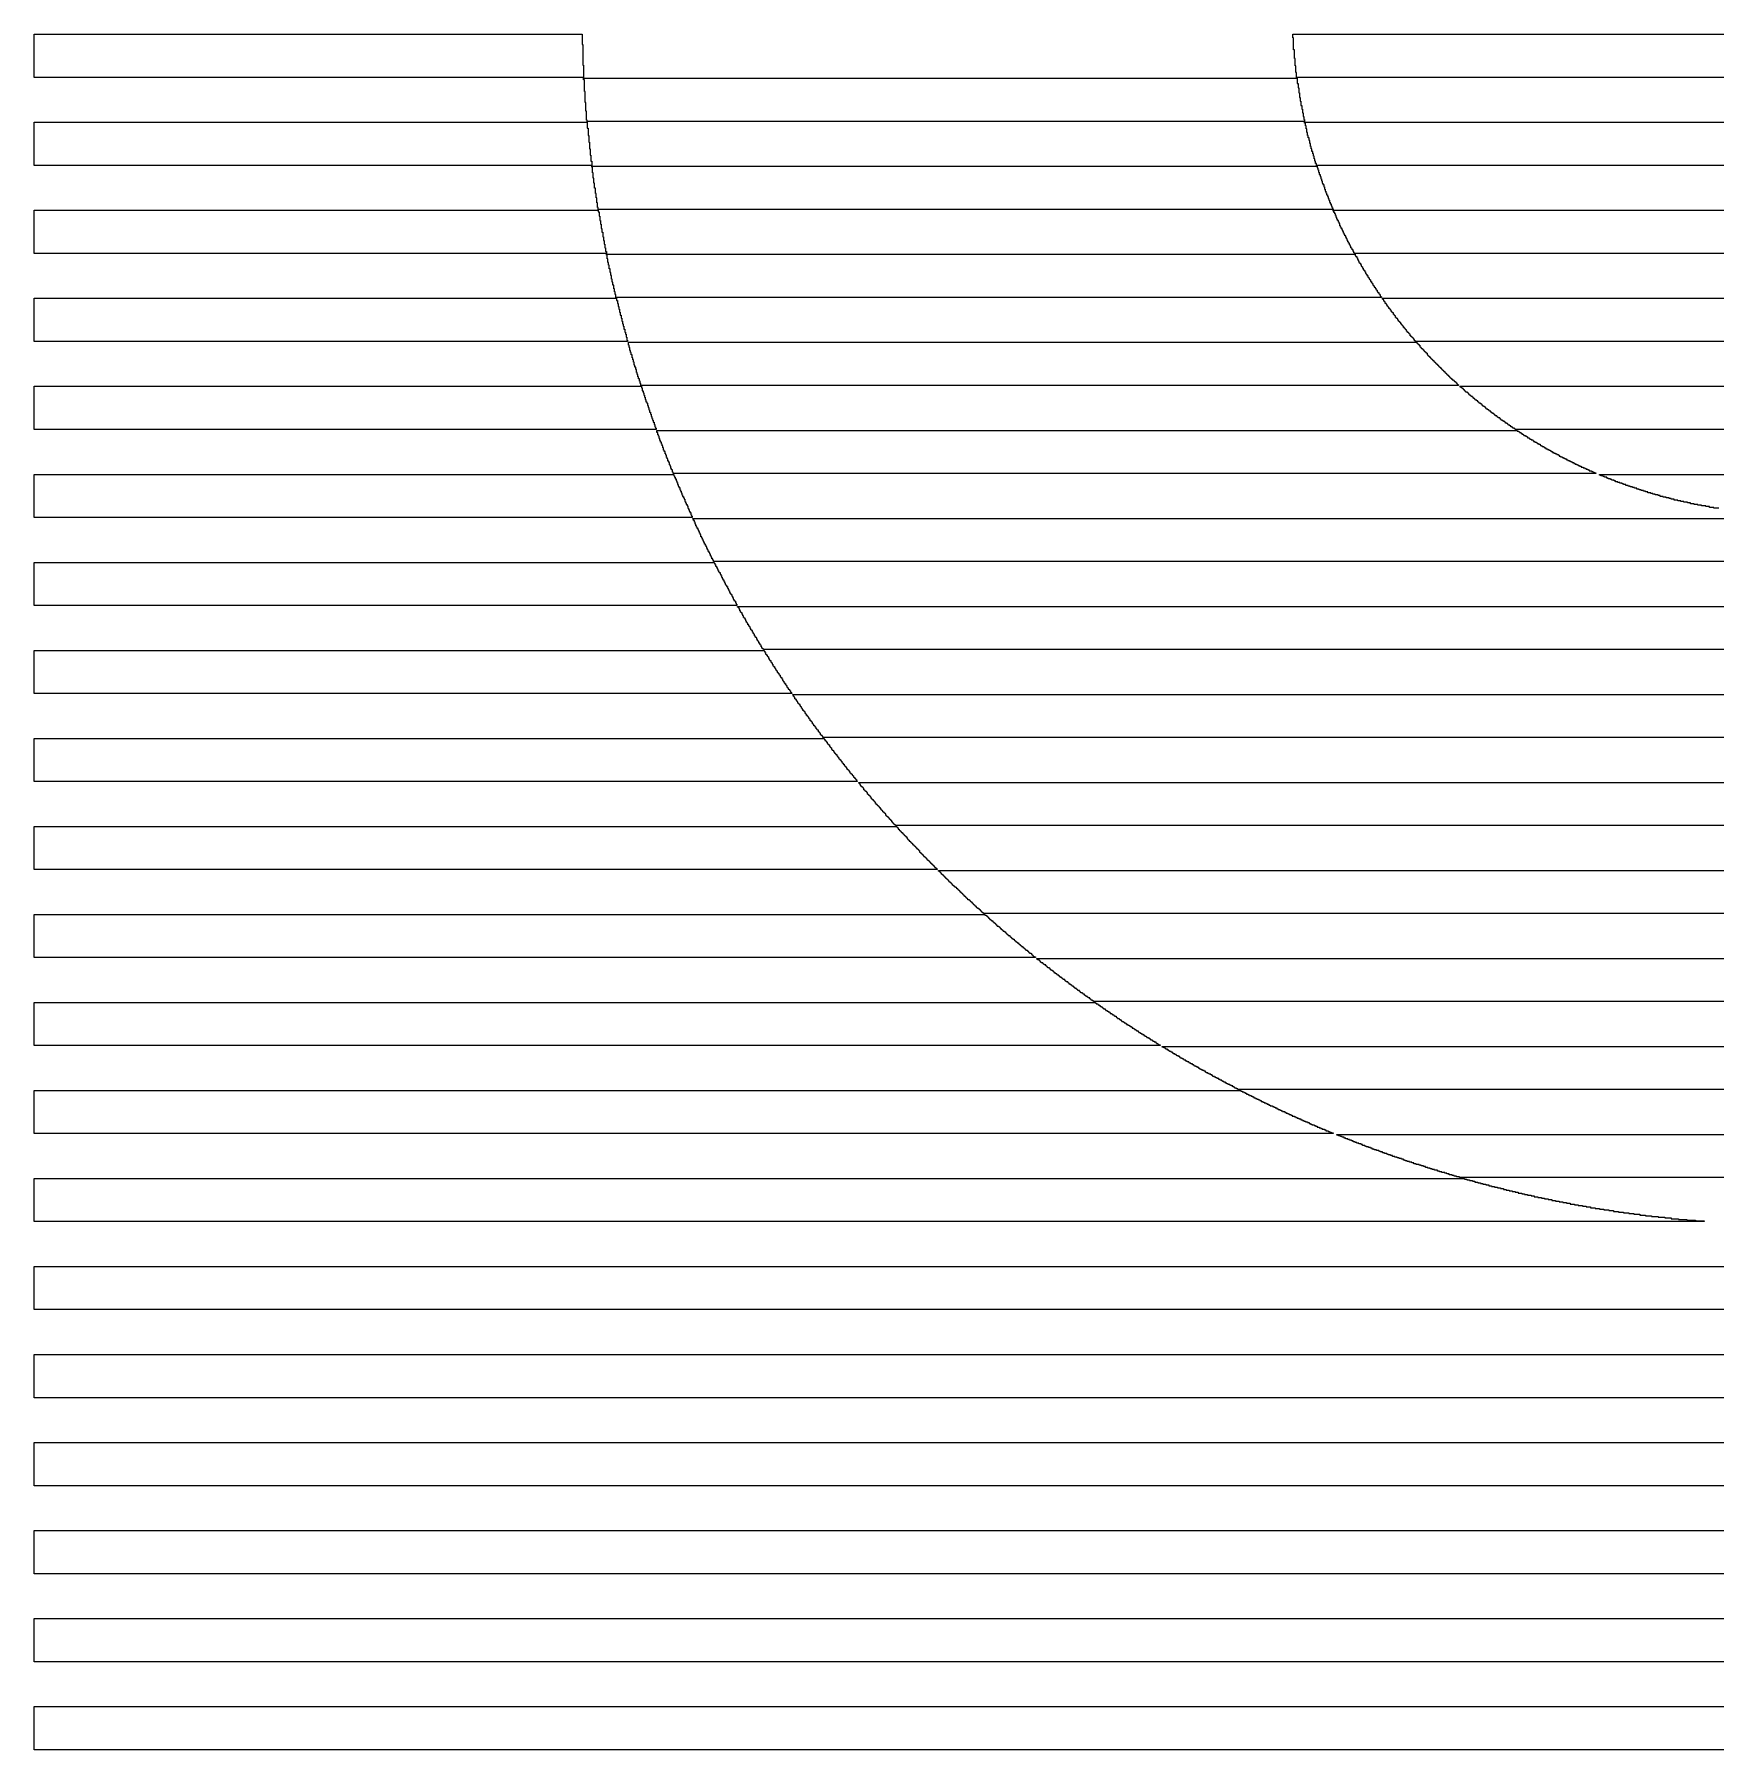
# Model space of a CAD drawing. Extents: x 600 to 5400, y 630 to 5369.
# Drawn here: x 600 to 2892, y 630 to 2969 of the extents above; entities that cross this region are included whole.
import ezdxf

# ---------------------------------------------------------------- set-up
doc = ezdxf.new("R2010")
doc.units = 0
doc.layers.add('LG_02_W2000_ZP600_INV_LG', color=5, linetype='CONTINUOUS')

msp = doc.modelspace()

# ---------------------------------------------------------------- linework, layer by layer
at = {"layer": 'LG_02_W2000_ZP600_INV_LG'}
for points in [[(1347, 2969), (1347, 2955), (1348, 2955), (1348, 2927), (1349, 2927), (1349, 2910), (600, 2910), (600, 2969)], [(3685, 2969), (3685, 2964), (3684, 2964), (3684, 2948), (3683, 2948), (3683, 2936), (3682, 2936), (3682, 2926), (3681, 2926), (3681, 2917), (3680, 2917), (3680, 2910), (2321, 2910), (2321, 2917), (2320, 2917), (2320, 2926), (2319, 2926), (2319, 2936), (2318, 2936), (2318, 2948), (2317, 2948), (2317, 2964), (2316, 2964), (2316, 2969)], [(2322, 2909), (2322, 2902), (2323, 2902), (2323, 2896), (2324, 2896), (2324, 2889), (2325, 2889), (2325, 2883), (2326, 2883), (2326, 2878), (2327, 2878), (2327, 2872), (2328, 2872), (2328, 2867), (2329, 2867), (2329, 2862), (2330, 2862), (2330, 2857), (2331, 2857), (2331, 2853), (2332, 2853), (2332, 2850), (1354, 2850), (1354, 2852), (1353, 2852), (1353, 2864), (1352, 2864), (1352, 2876), (1351, 2876), (1351, 2891), (1350, 2891), (1350, 2907), (1349, 2907), (1349, 2909)], [(1354, 2849), (1354, 2841), (1355, 2841), (1355, 2831), (1356, 2831), (1356, 2822), (1357, 2822), (1357, 2813), (1358, 2813), (1358, 2804), (1359, 2804), (1359, 2796), (1360, 2796), (1360, 2790), (600, 2790), (600, 2849)], [(2349, 2789), (2349, 2787), (2350, 2787), (2350, 2784), (2351, 2784), (2351, 2781), (2352, 2781), (2352, 2778), (2353, 2778), (2353, 2775), (2354, 2775), (2354, 2772), (2355, 2772), (2355, 2769), (2356, 2769), (2356, 2766), (2357, 2766), (2357, 2764), (2358, 2764), (2358, 2761), (2359, 2761), (2359, 2758), (2360, 2758), (2360, 2755), (2361, 2755), (2361, 2753), (2362, 2753), (2362, 2750), (2363, 2750), (2363, 2748), (2364, 2748), (2364, 2745), (2365, 2745), (2365, 2743), (2366, 2743), (2366, 2740), (2367, 2740), (2367, 2738), (2368, 2738), (2368, 2735), (2369, 2735), (2369, 2733), (2370, 2733), (2370, 2731), (2371, 2731), (2371, 2730), (1369, 2730), (1369, 2733), (1368, 2733), (1368, 2739), (1367, 2739), (1367, 2746), (1366, 2746), (1366, 2752), (1365, 2752), (1365, 2759), (1364, 2759), (1364, 2766), (1363, 2766), (1363, 2773), (1362, 2773), (1362, 2780), (1361, 2780), (1361, 2788), (1360, 2788), (1360, 2789)], [(1369, 2729), (1369, 2727), (1370, 2727), (1370, 2721), (1371, 2721), (1371, 2715), (1372, 2715), (1372, 2710), (1373, 2710), (1373, 2704), (1374, 2704), (1374, 2699), (1375, 2699), (1375, 2693), (1376, 2693), (1376, 2688), (1377, 2688), (1377, 2683), (1378, 2683), (1378, 2678), (1379, 2678), (1379, 2673), (1380, 2673), (1380, 2670), (600, 2670), (600, 2729)], [(2401, 2669), (2401, 2667), (2402, 2667), (2402, 2666), (2403, 2666), (2403, 2664), (2404, 2664), (2404, 2662), (2405, 2662), (2405, 2660), (2406, 2660), (2406, 2658), (2407, 2658), (2407, 2657), (2408, 2657), (2408, 2655), (2409, 2655), (2409, 2653), (2410, 2653), (2410, 2652), (2411, 2652), (2411, 2650), (2412, 2650), (2412, 2648), (2413, 2648), (2413, 2647), (2414, 2647), (2414, 2645), (2415, 2645), (2415, 2643), (2416, 2643), (2416, 2642), (2417, 2642), (2417, 2640), (2418, 2640), (2418, 2638), (2419, 2638), (2419, 2637), (2420, 2637), (2420, 2635), (2421, 2635), (2421, 2634), (2422, 2634), (2422, 2632), (2423, 2632), (2423, 2630), (2424, 2630), (2424, 2629), (2425, 2629), (2425, 2627), (2426, 2627), (2426, 2626), (2427, 2626), (2427, 2624), (2428, 2624), (2428, 2623), (2429, 2623), (2429, 2621), (2430, 2621), (2430, 2620), (2431, 2620), (2431, 2618), (2432, 2618), (2432, 2617), (2433, 2617), (2433, 2615), (2434, 2615), (2434, 2614), (2435, 2614), (2435, 2612), (2436, 2612), (2436, 2611), (2437, 2611), (2437, 2610), (1393, 2610), (1393, 2614), (1392, 2614), (1392, 2618), (1391, 2618), (1391, 2622), (1390, 2622), (1390, 2627), (1389, 2627), (1389, 2631), (1388, 2631), (1388, 2635), (1387, 2635), (1387, 2640), (1386, 2640), (1386, 2644), (1385, 2644), (1385, 2649), (1384, 2649), (1384, 2654), (1383, 2654), (1383, 2658), (1382, 2658), (1382, 2663), (1381, 2663), (1381, 2668), (1380, 2668), (1380, 2669)], [(1394, 2609), (1394, 2606), (1395, 2606), (1395, 2602), (1396, 2602), (1396, 2598), (1397, 2598), (1397, 2594), (1398, 2594), (1398, 2590), (1399, 2590), (1399, 2586), (1400, 2586), (1400, 2582), (1401, 2582), (1401, 2578), (1402, 2578), (1402, 2574), (1403, 2574), (1403, 2571), (1404, 2571), (1404, 2567), (1405, 2567), (1405, 2563), (1406, 2563), (1406, 2560), (1407, 2560), (1407, 2556), (1408, 2556), (1408, 2552), (1409, 2552), (1409, 2550), (600, 2550), (600, 2609)], [(2485, 2549), (2485, 2548), (2486, 2548), (2486, 2547), (2487, 2547), (2487, 2546), (2488, 2546), (2488, 2545), (2489, 2545), (2489, 2543), (2490, 2543), (2490, 2542), (2491, 2542), (2491, 2541), (2492, 2541), (2492, 2540), (2493, 2540), (2493, 2539), (2494, 2539), (2494, 2538), (2495, 2538), (2495, 2537), (2496, 2537), (2496, 2536), (2497, 2536), (2497, 2535), (2498, 2535), (2498, 2534), (2499, 2534), (2499, 2532), (2500, 2532), (2500, 2531), (2501, 2531), (2501, 2530), (2502, 2530), (2502, 2529), (2503, 2529), (2503, 2528), (2504, 2528), (2504, 2527), (2505, 2527), (2505, 2526), (2506, 2526), (2506, 2525), (2507, 2525), (2507, 2524), (2508, 2524), (2508, 2523), (2509, 2523), (2509, 2522), (2510, 2522), (2510, 2521), (2511, 2521), (2511, 2520), (2512, 2520), (2512, 2519), (2513, 2519), (2513, 2518), (2514, 2518), (2514, 2517), (2515, 2517), (2515, 2516), (2516, 2516), (2516, 2515), (2517, 2515), (2517, 2514), (2518, 2514), (2518, 2513), (2519, 2513), (2519, 2512), (2520, 2512), (2520, 2511), (2521, 2511), (2521, 2510), (2522, 2510), (2522, 2509), (2523, 2509), (2523, 2508), (2524, 2508), (2524, 2507), (2525, 2507), (2525, 2506), (2526, 2506), (2526, 2505), (2527, 2505), (2527, 2504), (2528, 2504), (2528, 2503), (2529, 2503), (2529, 2502), (2530, 2502), (2530, 2501), (2531, 2501), (2531, 2500), (2532, 2500), (2532, 2499), (2533, 2499), (2533, 2498), (2535, 2498), (2535, 2497), (2536, 2497), (2536, 2496), (2537, 2496), (2537, 2495), (2538, 2495), (2538, 2494), (2539, 2494), (2539, 2493), (2540, 2493), (2540, 2492), (2541, 2492), (2541, 2491), (2542, 2491), (2542, 2490), (1427, 2490), (1427, 2493), (1426, 2493), (1426, 2496), (1425, 2496), (1425, 2499), (1424, 2499), (1424, 2502), (1423, 2502), (1423, 2505), (1422, 2505), (1422, 2508), (1421, 2508), (1421, 2512), (1420, 2512), (1420, 2515), (1419, 2515), (1419, 2518), (1418, 2518), (1418, 2522), (1417, 2522), (1417, 2525), (1416, 2525), (1416, 2528), (1415, 2528), (1415, 2532), (1414, 2532), (1414, 2535), (1413, 2535), (1413, 2538), (1412, 2538), (1412, 2542), (1411, 2542), (1411, 2545), (1410, 2545), (1410, 2549)], [(1428, 2489), (1428, 2487), (1429, 2487), (1429, 2483), (1430, 2483), (1430, 2480), (1431, 2480), (1431, 2477), (1432, 2477), (1432, 2474), (1433, 2474), (1433, 2471), (1434, 2471), (1434, 2468), (1435, 2468), (1435, 2466), (1436, 2466), (1436, 2463), (1437, 2463), (1437, 2460), (1438, 2460), (1438, 2457), (1439, 2457), (1439, 2454), (1440, 2454), (1440, 2451), (1441, 2451), (1441, 2448), (1442, 2448), (1442, 2445), (1443, 2445), (1443, 2443), (1444, 2443), (1444, 2440), (1445, 2440), (1445, 2437), (1446, 2437), (1446, 2434), (1447, 2434), (1447, 2432), (1448, 2432), (1448, 2430), (600, 2430), (600, 2489)], [(2622, 2429), (2622, 2428), (2624, 2428), (2624, 2427), (2625, 2427), (2625, 2426), (2627, 2426), (2627, 2425), (2628, 2425), (2628, 2424), (2630, 2424), (2630, 2423), (2631, 2423), (2631, 2422), (2633, 2422), (2633, 2421), (2635, 2421), (2635, 2420), (2636, 2420), (2636, 2419), (2638, 2419), (2638, 2418), (2639, 2418), (2639, 2417), (2641, 2417), (2641, 2416), (2643, 2416), (2643, 2415), (2644, 2415), (2644, 2414), (2646, 2414), (2646, 2413), (2648, 2413), (2648, 2412), (2649, 2412), (2649, 2411), (2651, 2411), (2651, 2410), (2653, 2410), (2653, 2409), (2654, 2409), (2654, 2408), (2656, 2408), (2656, 2407), (2658, 2407), (2658, 2406), (2659, 2406), (2659, 2405), (2661, 2405), (2661, 2404), (2663, 2404), (2663, 2403), (2665, 2403), (2665, 2402), (2667, 2402), (2667, 2401), (2668, 2401), (2668, 2400), (2670, 2400), (2670, 2399), (2672, 2399), (2672, 2398), (2674, 2398), (2674, 2397), (2676, 2397), (2676, 2396), (2678, 2396), (2678, 2395), (2679, 2395), (2679, 2394), (2681, 2394), (2681, 2393), (2683, 2393), (2683, 2392), (2685, 2392), (2685, 2391), (2687, 2391), (2687, 2390), (2689, 2390), (2689, 2389), (2691, 2389), (2691, 2388), (2693, 2388), (2693, 2387), (2695, 2387), (2695, 2386), (2697, 2386), (2697, 2385), (2699, 2385), (2699, 2384), (2701, 2384), (2701, 2383), (2703, 2383), (2703, 2382), (2705, 2382), (2705, 2381), (2707, 2381), (2707, 2380), (2709, 2380), (2709, 2379), (2712, 2379), (2712, 2378), (2714, 2378), (2714, 2377), (2716, 2377), (2716, 2376), (2718, 2376), (2718, 2375), (2720, 2375), (2720, 2374), (2723, 2374), (2723, 2373), (2725, 2373), (2725, 2372), (2727, 2372), (2727, 2371), (2729, 2371), (2729, 2370), (1471, 2370), (1471, 2372), (1470, 2372), (1470, 2375), (1469, 2375), (1469, 2377), (1468, 2377), (1468, 2380), (1467, 2380), (1467, 2382), (1466, 2382), (1466, 2385), (1465, 2385), (1465, 2387), (1464, 2387), (1464, 2390), (1463, 2390), (1463, 2392), (1462, 2392), (1462, 2395), (1461, 2395), (1461, 2397), (1460, 2397), (1460, 2400), (1459, 2400), (1459, 2402), (1458, 2402), (1458, 2405), (1457, 2405), (1457, 2408), (1456, 2408), (1456, 2410), (1455, 2410), (1455, 2413), (1454, 2413), (1454, 2415), (1453, 2415), (1453, 2418), (1452, 2418), (1452, 2421), (1451, 2421), (1451, 2423), (1450, 2423), (1450, 2426), (1449, 2426), (1449, 2429)], [(1472, 2369), (1472, 2367), (1473, 2367), (1473, 2365), (1474, 2365), (1474, 2363), (1475, 2363), (1475, 2360), (1476, 2360), (1476, 2358), (1477, 2358), (1477, 2355), (1478, 2355), (1478, 2353), (1479, 2353), (1479, 2351), (1480, 2351), (1480, 2348), (1481, 2348), (1481, 2346), (1482, 2346), (1482, 2344), (1483, 2344), (1483, 2341), (1484, 2341), (1484, 2339), (1485, 2339), (1485, 2337), (1486, 2337), (1486, 2335), (1487, 2335), (1487, 2332), (1488, 2332), (1488, 2330), (1489, 2330), (1489, 2328), (1490, 2328), (1490, 2326), (1491, 2326), (1491, 2323), (1492, 2323), (1492, 2321), (1493, 2321), (1493, 2319), (1494, 2319), (1494, 2317), (1495, 2317), (1495, 2314), (1496, 2314), (1496, 2312), (1497, 2312), (1497, 2310), (600, 2310), (600, 2369)], [(1527, 2249), (1527, 2248), (1528, 2248), (1528, 2246), (1529, 2246), (1529, 2244), (1530, 2244), (1530, 2242), (1531, 2242), (1531, 2240), (1532, 2240), (1532, 2238), (1533, 2238), (1533, 2236), (1534, 2236), (1534, 2235), (1535, 2235), (1535, 2233), (1536, 2233), (1536, 2231), (1537, 2231), (1537, 2229), (1538, 2229), (1538, 2227), (1539, 2227), (1539, 2225), (1540, 2225), (1540, 2223), (1541, 2223), (1541, 2221), (1542, 2221), (1542, 2219), (1543, 2219), (1543, 2218), (1544, 2218), (1544, 2216), (1545, 2216), (1545, 2214), (1546, 2214), (1546, 2212), (1547, 2212), (1547, 2210), (1548, 2210), (1548, 2208), (1549, 2208), (1549, 2206), (1550, 2206), (1550, 2205), (1551, 2205), (1551, 2203), (1552, 2203), (1552, 2201), (1553, 2201), (1553, 2199), (1554, 2199), (1554, 2197), (1555, 2197), (1555, 2196), (1556, 2196), (1556, 2194), (1557, 2194), (1557, 2192), (1558, 2192), (1558, 2190), (600, 2190), (600, 2249)], [(1595, 2129), (1595, 2128), (1596, 2128), (1596, 2126), (1597, 2126), (1597, 2124), (1598, 2124), (1598, 2123), (1599, 2123), (1599, 2121), (1600, 2121), (1600, 2120), (1601, 2120), (1601, 2118), (1602, 2118), (1602, 2116), (1603, 2116), (1603, 2115), (1604, 2115), (1604, 2113), (1605, 2113), (1605, 2112), (1606, 2112), (1606, 2110), (1607, 2110), (1607, 2108), (1608, 2108), (1608, 2107), (1609, 2107), (1609, 2105), (1610, 2105), (1610, 2104), (1611, 2104), (1611, 2102), (1612, 2102), (1612, 2101), (1613, 2101), (1613, 2099), (1614, 2099), (1614, 2098), (1615, 2098), (1615, 2096), (1616, 2096), (1616, 2095), (1617, 2095), (1617, 2093), (1618, 2093), (1618, 2092), (1619, 2092), (1619, 2090), (1620, 2090), (1620, 2088), (1621, 2088), (1621, 2087), (1622, 2087), (1622, 2085), (1623, 2085), (1623, 2084), (1624, 2084), (1624, 2082), (1625, 2082), (1625, 2081), (1626, 2081), (1626, 2079), (1627, 2079), (1627, 2078), (1628, 2078), (1628, 2076), (1629, 2076), (1629, 2075), (1630, 2075), (1630, 2074), (1631, 2074), (1631, 2072), (1632, 2072), (1632, 2071), (1633, 2071), (1633, 2070), (600, 2070), (600, 2129)], [(1677, 2009), (1677, 2008), (1678, 2008), (1678, 2006), (1679, 2006), (1679, 2005), (1680, 2005), (1680, 2004), (1681, 2004), (1681, 2002), (1682, 2002), (1682, 2001), (1683, 2001), (1683, 2000), (1684, 2000), (1684, 1998), (1685, 1998), (1685, 1997), (1686, 1997), (1686, 1996), (1687, 1996), (1687, 1994), (1688, 1994), (1688, 1993), (1689, 1993), (1689, 1992), (1690, 1992), (1690, 1990), (1691, 1990), (1691, 1989), (1692, 1989), (1692, 1988), (1693, 1988), (1693, 1987), (1694, 1987), (1694, 1985), (1695, 1985), (1695, 1984), (1696, 1984), (1696, 1983), (1697, 1983), (1697, 1981), (1698, 1981), (1698, 1980), (1699, 1980), (1699, 1979), (1700, 1979), (1700, 1978), (1701, 1978), (1701, 1976), (1702, 1976), (1702, 1975), (1703, 1975), (1703, 1974), (1704, 1974), (1704, 1972), (1705, 1972), (1705, 1971), (1706, 1971), (1706, 1970), (1707, 1970), (1707, 1969), (1708, 1969), (1708, 1967), (1709, 1967), (1709, 1966), (1710, 1966), (1710, 1965), (1711, 1965), (1711, 1964), (1712, 1964), (1712, 1962), (1713, 1962), (1713, 1961), (1714, 1961), (1714, 1960), (1715, 1960), (1715, 1959), (1716, 1959), (1716, 1958), (1717, 1958), (1717, 1956), (1718, 1956), (1718, 1955), (1719, 1955), (1719, 1954), (1720, 1954), (1720, 1953), (1721, 1953), (1721, 1951), (1722, 1951), (1722, 1950), (600, 1950), (600, 2009)], [(1776, 1889), (1776, 1888), (1777, 1888), (1777, 1887), (1778, 1887), (1778, 1885), (1779, 1885), (1779, 1884), (1780, 1884), (1780, 1883), (1781, 1883), (1781, 1882), (1782, 1882), (1782, 1881), (1783, 1881), (1783, 1880), (1784, 1880), (1784, 1879), (1785, 1879), (1785, 1878), (1786, 1878), (1786, 1877), (1787, 1877), (1787, 1876), (1788, 1876), (1788, 1875), (1789, 1875), (1789, 1874), (1790, 1874), (1790, 1872), (1791, 1872), (1791, 1871), (1792, 1871), (1792, 1870), (1793, 1870), (1793, 1869), (1794, 1869), (1794, 1868), (1795, 1868), (1795, 1867), (1796, 1867), (1796, 1866), (1797, 1866), (1797, 1865), (1798, 1865), (1798, 1864), (1799, 1864), (1799, 1863), (1800, 1863), (1800, 1862), (1801, 1862), (1801, 1861), (1802, 1861), (1802, 1860), (1803, 1860), (1803, 1859), (1804, 1859), (1804, 1858), (1805, 1858), (1805, 1857), (1806, 1857), (1806, 1856), (1807, 1856), (1807, 1854), (1808, 1854), (1808, 1853), (1809, 1853), (1809, 1852), (1810, 1852), (1810, 1851), (1811, 1851), (1811, 1850), (1812, 1850), (1812, 1849), (1813, 1849), (1813, 1848), (1814, 1848), (1814, 1847), (1815, 1847), (1815, 1846), (1816, 1846), (1816, 1845), (1817, 1845), (1817, 1844), (1818, 1844), (1818, 1843), (1819, 1843), (1819, 1842), (1820, 1842), (1820, 1841), (1821, 1841), (1821, 1840), (1822, 1840), (1822, 1839), (1823, 1839), (1823, 1838), (1824, 1838), (1824, 1837), (1825, 1837), (1825, 1836), (1826, 1836), (1826, 1835), (1827, 1835), (1827, 1834), (1828, 1834), (1828, 1833), (1829, 1833), (1829, 1832), (1830, 1832), (1830, 1831), (1831, 1831), (1831, 1830), (600, 1830), (600, 1889)], [(1896, 1769), (1896, 1768), (1898, 1768), (1898, 1767), (1899, 1767), (1899, 1766), (1900, 1766), (1900, 1765), (1901, 1765), (1901, 1764), (1902, 1764), (1902, 1763), (1903, 1763), (1903, 1762), (1904, 1762), (1904, 1761), (1905, 1761), (1905, 1760), (1907, 1760), (1907, 1759), (1908, 1759), (1908, 1758), (1909, 1758), (1909, 1757), (1910, 1757), (1910, 1756), (1911, 1756), (1911, 1755), (1912, 1755), (1912, 1754), (1913, 1754), (1913, 1753), (1915, 1753), (1915, 1752), (1916, 1752), (1916, 1751), (1917, 1751), (1917, 1750), (1918, 1750), (1918, 1749), (1919, 1749), (1919, 1748), (1920, 1748), (1920, 1747), (1921, 1747), (1921, 1746), (1923, 1746), (1923, 1745), (1924, 1745), (1924, 1744), (1925, 1744), (1925, 1743), (1926, 1743), (1926, 1742), (1927, 1742), (1927, 1741), (1928, 1741), (1928, 1740), (1930, 1740), (1930, 1739), (1931, 1739), (1931, 1738), (1932, 1738), (1932, 1737), (1933, 1737), (1933, 1736), (1934, 1736), (1934, 1735), (1936, 1735), (1936, 1734), (1937, 1734), (1937, 1733), (1938, 1733), (1938, 1732), (1939, 1732), (1939, 1731), (1940, 1731), (1940, 1730), (1942, 1730), (1942, 1729), (1943, 1729), (1943, 1728), (1944, 1728), (1944, 1727), (1945, 1727), (1945, 1726), (1946, 1726), (1946, 1725), (1948, 1725), (1948, 1724), (1949, 1724), (1949, 1723), (1950, 1723), (1950, 1722), (1951, 1722), (1951, 1721), (1952, 1721), (1952, 1720), (1954, 1720), (1954, 1719), (1955, 1719), (1955, 1718), (1956, 1718), (1956, 1717), (1957, 1717), (1957, 1716), (1959, 1716), (1959, 1715), (1960, 1715), (1960, 1714), (1961, 1714), (1961, 1713), (1962, 1713), (1962, 1712), (1963, 1712), (1963, 1711), (1965, 1711), (1965, 1710), (600, 1710), (600, 1769)], [(2047, 1649), (2047, 1648), (2048, 1648), (2048, 1647), (2050, 1647), (2050, 1646), (2051, 1646), (2051, 1645), (2053, 1645), (2053, 1644), (2054, 1644), (2054, 1643), (2056, 1643), (2056, 1642), (2057, 1642), (2057, 1641), (2058, 1641), (2058, 1640), (2060, 1640), (2060, 1639), (2061, 1639), (2061, 1638), (2063, 1638), (2063, 1637), (2064, 1637), (2064, 1636), (2066, 1636), (2066, 1635), (2067, 1635), (2067, 1634), (2069, 1634), (2069, 1633), (2070, 1633), (2070, 1632), (2072, 1632), (2072, 1631), (2073, 1631), (2073, 1630), (2075, 1630), (2075, 1629), (2076, 1629), (2076, 1628), (2077, 1628), (2077, 1627), (2079, 1627), (2079, 1626), (2080, 1626), (2080, 1625), (2082, 1625), (2082, 1624), (2083, 1624), (2083, 1623), (2085, 1623), (2085, 1622), (2086, 1622), (2086, 1621), (2088, 1621), (2088, 1620), (2089, 1620), (2089, 1619), (2091, 1619), (2091, 1618), (2093, 1618), (2093, 1617), (2094, 1617), (2094, 1616), (2096, 1616), (2096, 1615), (2097, 1615), (2097, 1614), (2099, 1614), (2099, 1613), (2100, 1613), (2100, 1612), (2102, 1612), (2102, 1611), (2103, 1611), (2103, 1610), (2105, 1610), (2105, 1609), (2106, 1609), (2106, 1608), (2108, 1608), (2108, 1607), (2109, 1607), (2109, 1606), (2111, 1606), (2111, 1605), (2113, 1605), (2113, 1604), (2114, 1604), (2114, 1603), (2116, 1603), (2116, 1602), (2117, 1602), (2117, 1601), (2119, 1601), (2119, 1600), (2121, 1600), (2121, 1599), (2122, 1599), (2122, 1598), (2124, 1598), (2124, 1597), (2125, 1597), (2125, 1596), (2127, 1596), (2127, 1595), (2129, 1595), (2129, 1594), (2130, 1594), (2130, 1593), (2132, 1593), (2132, 1592), (2133, 1592), (2133, 1591), (2135, 1591), (2135, 1590), (600, 1590), (600, 1649)], [(2245, 1529), (2245, 1528), (2247, 1528), (2247, 1527), (2249, 1527), (2249, 1526), (2251, 1526), (2251, 1525), (2253, 1525), (2253, 1524), (2255, 1524), (2255, 1523), (2257, 1523), (2257, 1522), (2259, 1522), (2259, 1521), (2261, 1521), (2261, 1520), (2263, 1520), (2263, 1519), (2265, 1519), (2265, 1518), (2267, 1518), (2267, 1517), (2269, 1517), (2269, 1516), (2271, 1516), (2271, 1515), (2273, 1515), (2273, 1514), (2275, 1514), (2275, 1513), (2277, 1513), (2277, 1512), (2279, 1512), (2279, 1511), (2281, 1511), (2281, 1510), (2283, 1510), (2283, 1509), (2285, 1509), (2285, 1508), (2288, 1508), (2288, 1507), (2290, 1507), (2290, 1506), (2292, 1506), (2292, 1505), (2294, 1505), (2294, 1504), (2296, 1504), (2296, 1503), (2298, 1503), (2298, 1502), (2300, 1502), (2300, 1501), (2302, 1501), (2302, 1500), (2305, 1500), (2305, 1499), (2307, 1499), (2307, 1498), (2309, 1498), (2309, 1497), (2311, 1497), (2311, 1496), (2313, 1496), (2313, 1495), (2315, 1495), (2315, 1494), (2318, 1494), (2318, 1493), (2320, 1493), (2320, 1492), (2322, 1492), (2322, 1491), (2324, 1491), (2324, 1490), (2327, 1490), (2327, 1489), (2329, 1489), (2329, 1488), (2331, 1488), (2331, 1487), (2333, 1487), (2333, 1486), (2336, 1486), (2336, 1485), (2338, 1485), (2338, 1484), (2340, 1484), (2340, 1483), (2342, 1483), (2342, 1482), (2345, 1482), (2345, 1481), (2347, 1481), (2347, 1480), (2349, 1480), (2349, 1479), (2352, 1479), (2352, 1478), (2354, 1478), (2354, 1477), (2356, 1477), (2356, 1476), (2359, 1476), (2359, 1475), (2361, 1475), (2361, 1474), (2364, 1474), (2364, 1473), (2366, 1473), (2366, 1472), (2368, 1472), (2368, 1471), (2371, 1471), (2371, 1470), (600, 1470), (600, 1529)], [(2550, 1409), (2550, 1408), (2553, 1408), (2553, 1407), (2557, 1407), (2557, 1406), (2561, 1406), (2561, 1405), (2564, 1405), (2564, 1404), (2568, 1404), (2568, 1403), (2572, 1403), (2572, 1402), (2575, 1402), (2575, 1401), (2579, 1401), (2579, 1400), (2583, 1400), (2583, 1399), (2587, 1399), (2587, 1398), (2591, 1398), (2591, 1397), (2595, 1397), (2595, 1396), (2599, 1396), (2599, 1395), (2603, 1395), (2603, 1394), (2607, 1394), (2607, 1393), (2611, 1393), (2611, 1392), (2615, 1392), (2615, 1391), (2619, 1391), (2619, 1390), (2623, 1390), (2623, 1389), (2628, 1389), (2628, 1388), (2632, 1388), (2632, 1387), (2636, 1387), (2636, 1386), (2641, 1386), (2641, 1385), (2645, 1385), (2645, 1384), (2650, 1384), (2650, 1383), (2655, 1383), (2655, 1382), (2659, 1382), (2659, 1381), (2664, 1381), (2664, 1380), (2669, 1380), (2669, 1379), (2674, 1379), (2674, 1378), (2679, 1378), (2679, 1377), (2684, 1377), (2684, 1376), (2689, 1376), (2689, 1375), (2694, 1375), (2694, 1374), (2700, 1374), (2700, 1373), (2705, 1373), (2705, 1372), (2711, 1372), (2711, 1371), (2716, 1371), (2716, 1370), (2722, 1370), (2722, 1369), (2728, 1369), (2728, 1368), (2734, 1368), (2734, 1367), (2740, 1367), (2740, 1366), (2747, 1366), (2747, 1365), (2753, 1365), (2753, 1364), (2760, 1364), (2760, 1363), (2767, 1363), (2767, 1362), (2774, 1362), (2774, 1361), (2781, 1361), (2781, 1360), (2789, 1360), (2789, 1359), (2797, 1359), (2797, 1358), (2805, 1358), (2805, 1357), (2814, 1357), (2814, 1356), (2823, 1356), (2823, 1355), (2832, 1355), (2832, 1354), (2842, 1354), (2842, 1353), (2853, 1353), (2853, 1352), (2865, 1352), (2865, 1351), (2877, 1351), (2877, 1350), (600, 1350), (600, 1409)], [(5400, 1289), (5400, 1230), (600, 1230), (600, 1289)], [(5400, 1169), (5400, 1110), (600, 1110), (600, 1169)], [(5400, 1049), (5400, 990), (600, 990), (600, 1049)], [(5400, 929), (5400, 870), (600, 870), (600, 929)], [(5400, 809), (5400, 750), (600, 750), (600, 809)], [(5400, 689), (5400, 630), (600, 630), (600, 689)]]:
    msp.add_lwpolyline(points, close=True, dxfattribs=at)
for points in [[(3653, 2790), (2348, 2790), (2348, 2793), (2347, 2793), (2347, 2796), (2346, 2796), (2346, 2799), (2345, 2799), (2345, 2803), (2344, 2803), (2344, 2806), (2343, 2806), (2343, 2809), (2342, 2809), (2342, 2813), (2341, 2813), (2341, 2816), (2340, 2816), (2340, 2820), (2339, 2820), (2339, 2824), (2338, 2824), (2338, 2828), (2337, 2828), (2337, 2831), (2336, 2831), (2336, 2835), (2335, 2835), (2335, 2840), (2334, 2840), (2334, 2844), (2333, 2844), (2333, 2848), (2332, 2848), (2332, 2849), (3669, 2849)], [(3601, 2670), (2400, 2670), (2400, 2671), (2399, 2671), (2399, 2673), (2398, 2673), (2398, 2675), (2397, 2675), (2397, 2677), (2396, 2677), (2396, 2678), (2395, 2678), (2395, 2680), (2394, 2680), (2394, 2682), (2393, 2682), (2393, 2684), (2392, 2684), (2392, 2686), (2391, 2686), (2391, 2688), (2390, 2688), (2390, 2690), (2389, 2690), (2389, 2692), (2388, 2692), (2388, 2694), (2387, 2694), (2387, 2696), (2386, 2696), (2386, 2698), (2385, 2698), (2385, 2700), (2384, 2700), (2384, 2702), (2383, 2702), (2383, 2704), (2382, 2704), (2382, 2706), (2381, 2706), (2381, 2708), (2380, 2708), (2380, 2711), (2379, 2711), (2379, 2713), (2378, 2713), (2378, 2715), (2377, 2715), (2377, 2717), (2376, 2717), (2376, 2719), (2375, 2719), (2375, 2722), (2374, 2722), (2374, 2724), (2373, 2724), (2373, 2726), (2372, 2726), (2372, 2728), (2371, 2728), (2371, 2729), (3630, 2729)], [(3518, 2550), (2483, 2550), (2483, 2551), (2482, 2551), (2482, 2553), (2481, 2553), (2481, 2554), (2480, 2554), (2480, 2555), (2479, 2555), (2479, 2556), (2478, 2556), (2478, 2557), (2477, 2557), (2477, 2558), (2476, 2558), (2476, 2560), (2475, 2560), (2475, 2561), (2474, 2561), (2474, 2562), (2473, 2562), (2473, 2563), (2472, 2563), (2472, 2564), (2471, 2564), (2471, 2566), (2470, 2566), (2470, 2567), (2469, 2567), (2469, 2568), (2468, 2568), (2468, 2569), (2467, 2569), (2467, 2571), (2466, 2571), (2466, 2572), (2465, 2572), (2465, 2573), (2464, 2573), (2464, 2574), (2463, 2574), (2463, 2576), (2462, 2576), (2462, 2577), (2461, 2577), (2461, 2578), (2460, 2578), (2460, 2579), (2459, 2579), (2459, 2581), (2458, 2581), (2458, 2582), (2457, 2582), (2457, 2583), (2456, 2583), (2456, 2585), (2455, 2585), (2455, 2586), (2454, 2586), (2454, 2587), (2453, 2587), (2453, 2589), (2452, 2589), (2452, 2590), (2451, 2590), (2451, 2591), (2450, 2591), (2450, 2593), (2449, 2593), (2449, 2594), (2448, 2594), (2448, 2595), (2447, 2595), (2447, 2597), (2446, 2597), (2446, 2598), (2445, 2598), (2445, 2599), (2444, 2599), (2444, 2601), (2443, 2601), (2443, 2602), (2442, 2602), (2442, 2604), (2441, 2604), (2441, 2605), (2440, 2605), (2440, 2607), (2439, 2607), (2439, 2608), (2438, 2608), (2438, 2609), (3563, 2609)], [(3382, 2430), (2619, 2430), (2619, 2431), (2618, 2431), (2618, 2432), (2616, 2432), (2616, 2433), (2615, 2433), (2615, 2434), (2613, 2434), (2613, 2435), (2612, 2435), (2612, 2436), (2610, 2436), (2610, 2437), (2609, 2437), (2609, 2438), (2608, 2438), (2608, 2439), (2606, 2439), (2606, 2440), (2605, 2440), (2605, 2441), (2603, 2441), (2603, 2442), (2602, 2442), (2602, 2443), (2600, 2443), (2600, 2444), (2599, 2444), (2599, 2445), (2598, 2445), (2598, 2446), (2596, 2446), (2596, 2447), (2595, 2447), (2595, 2448), (2594, 2448), (2594, 2449), (2592, 2449), (2592, 2450), (2591, 2450), (2591, 2451), (2590, 2451), (2590, 2452), (2588, 2452), (2588, 2453), (2587, 2453), (2587, 2454), (2586, 2454), (2586, 2455), (2584, 2455), (2584, 2456), (2583, 2456), (2583, 2457), (2582, 2457), (2582, 2458), (2580, 2458), (2580, 2459), (2579, 2459), (2579, 2460), (2578, 2460), (2578, 2461), (2577, 2461), (2577, 2462), (2575, 2462), (2575, 2463), (2574, 2463), (2574, 2464), (2573, 2464), (2573, 2465), (2572, 2465), (2572, 2466), (2570, 2466), (2570, 2467), (2569, 2467), (2569, 2468), (2568, 2468), (2568, 2469), (2567, 2469), (2567, 2470), (2565, 2470), (2565, 2471), (2564, 2471), (2564, 2472), (2563, 2472), (2563, 2473), (2562, 2473), (2562, 2474), (2561, 2474), (2561, 2475), (2559, 2475), (2559, 2476), (2558, 2476), (2558, 2477), (2557, 2477), (2557, 2478), (2556, 2478), (2556, 2479), (2555, 2479), (2555, 2480), (2554, 2480), (2554, 2481), (2552, 2481), (2552, 2482), (2551, 2482), (2551, 2483), (2550, 2483), (2550, 2484), (2549, 2484), (2549, 2485), (2548, 2485), (2548, 2486), (2547, 2486), (2547, 2487), (2546, 2487), (2546, 2488), (2544, 2488), (2544, 2489), (3457, 2489)], [(2897, 2323), (2890, 2323), (2890, 2324), (2884, 2324), (2884, 2325), (2879, 2325), (2879, 2326), (2873, 2326), (2873, 2327), (2868, 2327), (2868, 2328), (2863, 2328), (2863, 2329), (2858, 2329), (2858, 2330), (2854, 2330), (2854, 2331), (2849, 2331), (2849, 2332), (2845, 2332), (2845, 2333), (2841, 2333), (2841, 2334), (2836, 2334), (2836, 2335), (2832, 2335), (2832, 2336), (2829, 2336), (2829, 2337), (2825, 2337), (2825, 2338), (2821, 2338), (2821, 2339), (2817, 2339), (2817, 2340), (2814, 2340), (2814, 2341), (2810, 2341), (2810, 2342), (2807, 2342), (2807, 2343), (2804, 2343), (2804, 2344), (2800, 2344), (2800, 2345), (2797, 2345), (2797, 2346), (2794, 2346), (2794, 2347), (2791, 2347), (2791, 2348), (2788, 2348), (2788, 2349), (2785, 2349), (2785, 2350), (2782, 2350), (2782, 2351), (2779, 2351), (2779, 2352), (2776, 2352), (2776, 2353), (2773, 2353), (2773, 2354), (2770, 2354), (2770, 2355), (2767, 2355), (2767, 2356), (2765, 2356), (2765, 2357), (2762, 2357), (2762, 2358), (2759, 2358), (2759, 2359), (2756, 2359), (2756, 2360), (2754, 2360), (2754, 2361), (2751, 2361), (2751, 2362), (2749, 2362), (2749, 2363), (2746, 2363), (2746, 2364), (2744, 2364), (2744, 2365), (2741, 2365), (2741, 2366), (2739, 2366), (2739, 2367), (2736, 2367), (2736, 2368), (2734, 2368), (2734, 2369), (3267, 2369)], [(4475, 2250), (1526, 2250), (1526, 2252), (1525, 2252), (1525, 2254), (1524, 2254), (1524, 2256), (1523, 2256), (1523, 2258), (1522, 2258), (1522, 2260), (1521, 2260), (1521, 2262), (1520, 2262), (1520, 2264), (1519, 2264), (1519, 2266), (1518, 2266), (1518, 2268), (1517, 2268), (1517, 2270), (1516, 2270), (1516, 2272), (1515, 2272), (1515, 2274), (1514, 2274), (1514, 2276), (1513, 2276), (1513, 2278), (1512, 2278), (1512, 2280), (1511, 2280), (1511, 2282), (1510, 2282), (1510, 2284), (1509, 2284), (1509, 2287), (1508, 2287), (1508, 2289), (1507, 2289), (1507, 2291), (1506, 2291), (1506, 2293), (1505, 2293), (1505, 2295), (1504, 2295), (1504, 2297), (1503, 2297), (1503, 2299), (1502, 2299), (1502, 2301), (1501, 2301), (1501, 2304), (1500, 2304), (1500, 2306), (1499, 2306), (1499, 2308), (1498, 2308), (1498, 2309), (4503, 2309)], [(4407, 2130), (1594, 2130), (1594, 2131), (1593, 2131), (1593, 2132), (1592, 2132), (1592, 2134), (1591, 2134), (1591, 2136), (1590, 2136), (1590, 2137), (1589, 2137), (1589, 2139), (1588, 2139), (1588, 2141), (1587, 2141), (1587, 2142), (1586, 2142), (1586, 2144), (1585, 2144), (1585, 2146), (1584, 2146), (1584, 2147), (1583, 2147), (1583, 2149), (1582, 2149), (1582, 2151), (1581, 2151), (1581, 2152), (1580, 2152), (1580, 2154), (1579, 2154), (1579, 2156), (1578, 2156), (1578, 2157), (1577, 2157), (1577, 2159), (1576, 2159), (1576, 2161), (1575, 2161), (1575, 2162), (1574, 2162), (1574, 2164), (1573, 2164), (1573, 2166), (1572, 2166), (1572, 2167), (1571, 2167), (1571, 2169), (1570, 2169), (1570, 2171), (1569, 2171), (1569, 2173), (1568, 2173), (1568, 2174), (1567, 2174), (1567, 2176), (1566, 2176), (1566, 2178), (1565, 2178), (1565, 2180), (1564, 2180), (1564, 2181), (1563, 2181), (1563, 2183), (1562, 2183), (1562, 2185), (1561, 2185), (1561, 2187), (1560, 2187), (1560, 2188), (1559, 2188), (1559, 2189), (4442, 2189)], [(4326, 2010), (1675, 2010), (1675, 2012), (1674, 2012), (1674, 2013), (1673, 2013), (1673, 2014), (1672, 2014), (1672, 2016), (1671, 2016), (1671, 2017), (1670, 2017), (1670, 2018), (1669, 2018), (1669, 2020), (1668, 2020), (1668, 2021), (1667, 2021), (1667, 2022), (1666, 2022), (1666, 2024), (1665, 2024), (1665, 2025), (1664, 2025), (1664, 2026), (1663, 2026), (1663, 2028), (1662, 2028), (1662, 2029), (1661, 2029), (1661, 2031), (1660, 2031), (1660, 2032), (1659, 2032), (1659, 2033), (1658, 2033), (1658, 2035), (1657, 2035), (1657, 2036), (1656, 2036), (1656, 2038), (1655, 2038), (1655, 2039), (1654, 2039), (1654, 2040), (1653, 2040), (1653, 2042), (1652, 2042), (1652, 2043), (1651, 2043), (1651, 2045), (1650, 2045), (1650, 2046), (1649, 2046), (1649, 2047), (1648, 2047), (1648, 2049), (1647, 2049), (1647, 2050), (1646, 2050), (1646, 2052), (1645, 2052), (1645, 2053), (1644, 2053), (1644, 2055), (1643, 2055), (1643, 2056), (1642, 2056), (1642, 2057), (1641, 2057), (1641, 2059), (1640, 2059), (1640, 2060), (1639, 2060), (1639, 2062), (1638, 2062), (1638, 2063), (1637, 2063), (1637, 2065), (1636, 2065), (1636, 2066), (1635, 2066), (1635, 2068), (1634, 2068), (1634, 2069), (4367, 2069)], [(4227, 1890), (1774, 1890), (1774, 1891), (1773, 1891), (1773, 1892), (1772, 1892), (1772, 1893), (1771, 1893), (1771, 1894), (1770, 1894), (1770, 1895), (1769, 1895), (1769, 1897), (1768, 1897), (1768, 1898), (1767, 1898), (1767, 1899), (1766, 1899), (1766, 1900), (1765, 1900), (1765, 1901), (1764, 1901), (1764, 1902), (1763, 1902), (1763, 1903), (1762, 1903), (1762, 1904), (1761, 1904), (1761, 1906), (1760, 1906), (1760, 1907), (1759, 1907), (1759, 1908), (1758, 1908), (1758, 1909), (1757, 1909), (1757, 1910), (1756, 1910), (1756, 1911), (1755, 1911), (1755, 1912), (1754, 1912), (1754, 1914), (1753, 1914), (1753, 1915), (1752, 1915), (1752, 1916), (1751, 1916), (1751, 1917), (1750, 1917), (1750, 1918), (1749, 1918), (1749, 1919), (1748, 1919), (1748, 1920), (1747, 1920), (1747, 1922), (1746, 1922), (1746, 1923), (1745, 1923), (1745, 1924), (1744, 1924), (1744, 1925), (1743, 1925), (1743, 1926), (1742, 1926), (1742, 1927), (1741, 1927), (1741, 1929), (1740, 1929), (1740, 1930), (1739, 1930), (1739, 1931), (1738, 1931), (1738, 1932), (1737, 1932), (1737, 1933), (1736, 1933), (1736, 1935), (1735, 1935), (1735, 1936), (1734, 1936), (1734, 1937), (1733, 1937), (1733, 1938), (1732, 1938), (1732, 1939), (1731, 1939), (1731, 1941), (1730, 1941), (1730, 1942), (1729, 1942), (1729, 1943), (1728, 1943), (1728, 1944), (1727, 1944), (1727, 1945), (1726, 1945), (1726, 1947), (1725, 1947), (1725, 1948), (1724, 1948), (1724, 1949), (4277, 1949)], [(4107, 1770), (1894, 1770), (1894, 1771), (1893, 1771), (1893, 1772), (1892, 1772), (1892, 1773), (1891, 1773), (1891, 1774), (1890, 1774), (1890, 1775), (1889, 1775), (1889, 1776), (1888, 1776), (1888, 1777), (1886, 1777), (1886, 1778), (1885, 1778), (1885, 1779), (1884, 1779), (1884, 1780), (1883, 1780), (1883, 1781), (1882, 1781), (1882, 1782), (1881, 1782), (1881, 1783), (1880, 1783), (1880, 1784), (1879, 1784), (1879, 1785), (1878, 1785), (1878, 1786), (1877, 1786), (1877, 1787), (1876, 1787), (1876, 1788), (1875, 1788), (1875, 1789), (1873, 1789), (1873, 1790), (1872, 1790), (1872, 1791), (1871, 1791), (1871, 1792), (1870, 1792), (1870, 1793), (1869, 1793), (1869, 1794), (1868, 1794), (1868, 1795), (1867, 1795), (1867, 1796), (1866, 1796), (1866, 1797), (1865, 1797), (1865, 1798), (1864, 1798), (1864, 1799), (1863, 1799), (1863, 1800), (1862, 1800), (1862, 1801), (1861, 1801), (1861, 1802), (1860, 1802), (1860, 1803), (1859, 1803), (1859, 1804), (1858, 1804), (1858, 1805), (1857, 1805), (1857, 1806), (1855, 1806), (1855, 1807), (1854, 1807), (1854, 1808), (1853, 1808), (1853, 1809), (1852, 1809), (1852, 1810), (1851, 1810), (1851, 1811), (1850, 1811), (1850, 1812), (1849, 1812), (1849, 1813), (1848, 1813), (1848, 1814), (1847, 1814), (1847, 1815), (1846, 1815), (1846, 1816), (1845, 1816), (1845, 1817), (1844, 1817), (1844, 1818), (1843, 1818), (1843, 1819), (1842, 1819), (1842, 1820), (1841, 1820), (1841, 1821), (1840, 1821), (1840, 1822), (1839, 1822), (1839, 1823), (1838, 1823), (1838, 1824), (1837, 1824), (1837, 1825), (1836, 1825), (1836, 1826), (1835, 1826), (1835, 1827), (1834, 1827), (1834, 1828), (1833, 1828), (1833, 1829), (4168, 1829)], [(3957, 1650), (2044, 1650), (2044, 1651), (2043, 1651), (2043, 1652), (2041, 1652), (2041, 1653), (2040, 1653), (2040, 1654), (2039, 1654), (2039, 1655), (2037, 1655), (2037, 1656), (2036, 1656), (2036, 1657), (2034, 1657), (2034, 1658), (2033, 1658), (2033, 1659), (2032, 1659), (2032, 1660), (2030, 1660), (2030, 1661), (2029, 1661), (2029, 1662), (2027, 1662), (2027, 1663), (2026, 1663), (2026, 1664), (2025, 1664), (2025, 1665), (2023, 1665), (2023, 1666), (2022, 1666), (2022, 1667), (2021, 1667), (2021, 1668), (2019, 1668), (2019, 1669), (2018, 1669), (2018, 1670), (2017, 1670), (2017, 1671), (2015, 1671), (2015, 1672), (2014, 1672), (2014, 1673), (2013, 1673), (2013, 1674), (2011, 1674), (2011, 1675), (2010, 1675), (2010, 1676), (2009, 1676), (2009, 1677), (2007, 1677), (2007, 1678), (2006, 1678), (2006, 1679), (2005, 1679), (2005, 1680), (2003, 1680), (2003, 1681), (2002, 1681), (2002, 1682), (2001, 1682), (2001, 1683), (1999, 1683), (1999, 1684), (1998, 1684), (1998, 1685), (1997, 1685), (1997, 1686), (1995, 1686), (1995, 1687), (1994, 1687), (1994, 1688), (1993, 1688), (1993, 1689), (1991, 1689), (1991, 1690), (1990, 1690), (1990, 1691), (1989, 1691), (1989, 1692), (1988, 1692), (1988, 1693), (1986, 1693), (1986, 1694), (1985, 1694), (1985, 1695), (1984, 1695), (1984, 1696), (1982, 1696), (1982, 1697), (1981, 1697), (1981, 1698), (1980, 1698), (1980, 1699), (1979, 1699), (1979, 1700), (1977, 1700), (1977, 1701), (1976, 1701), (1976, 1702), (1975, 1702), (1975, 1703), (1973, 1703), (1973, 1704), (1972, 1704), (1972, 1705), (1971, 1705), (1971, 1706), (1970, 1706), (1970, 1707), (1968, 1707), (1968, 1708), (1967, 1708), (1967, 1709), (4034, 1709)], [(3760, 1530), (2241, 1530), (2241, 1531), (2239, 1531), (2239, 1532), (2237, 1532), (2237, 1533), (2236, 1533), (2236, 1534), (2234, 1534), (2234, 1535), (2232, 1535), (2232, 1536), (2230, 1536), (2230, 1537), (2228, 1537), (2228, 1538), (2226, 1538), (2226, 1539), (2224, 1539), (2224, 1540), (2222, 1540), (2222, 1541), (2220, 1541), (2220, 1542), (2219, 1542), (2219, 1543), (2217, 1543), (2217, 1544), (2215, 1544), (2215, 1545), (2213, 1545), (2213, 1546), (2211, 1546), (2211, 1547), (2209, 1547), (2209, 1548), (2207, 1548), (2207, 1549), (2206, 1549), (2206, 1550), (2204, 1550), (2204, 1551), (2202, 1551), (2202, 1552), (2200, 1552), (2200, 1553), (2198, 1553), (2198, 1554), (2197, 1554), (2197, 1555), (2195, 1555), (2195, 1556), (2193, 1556), (2193, 1557), (2191, 1557), (2191, 1558), (2189, 1558), (2189, 1559), (2188, 1559), (2188, 1560), (2186, 1560), (2186, 1561), (2184, 1561), (2184, 1562), (2182, 1562), (2182, 1563), (2181, 1563), (2181, 1564), (2179, 1564), (2179, 1565), (2177, 1565), (2177, 1566), (2175, 1566), (2175, 1567), (2174, 1567), (2174, 1568), (2172, 1568), (2172, 1569), (2170, 1569), (2170, 1570), (2168, 1570), (2168, 1571), (2167, 1571), (2167, 1572), (2165, 1572), (2165, 1573), (2163, 1573), (2163, 1574), (2162, 1574), (2162, 1575), (2160, 1575), (2160, 1576), (2158, 1576), (2158, 1577), (2157, 1577), (2157, 1578), (2155, 1578), (2155, 1579), (2153, 1579), (2153, 1580), (2152, 1580), (2152, 1581), (2150, 1581), (2150, 1582), (2148, 1582), (2148, 1583), (2147, 1583), (2147, 1584), (2145, 1584), (2145, 1585), (2143, 1585), (2143, 1586), (2142, 1586), (2142, 1587), (2140, 1587), (2140, 1588), (2138, 1588), (2138, 1589), (3863, 1589)], [(3458, 1410), (2543, 1410), (2543, 1411), (2539, 1411), (2539, 1412), (2536, 1412), (2536, 1413), (2533, 1413), (2533, 1414), (2529, 1414), (2529, 1415), (2526, 1415), (2526, 1416), (2523, 1416), (2523, 1417), (2519, 1417), (2519, 1418), (2516, 1418), (2516, 1419), (2513, 1419), (2513, 1420), (2509, 1420), (2509, 1421), (2506, 1421), (2506, 1422), (2503, 1422), (2503, 1423), (2500, 1423), (2500, 1424), (2497, 1424), (2497, 1425), (2494, 1425), (2494, 1426), (2491, 1426), (2491, 1427), (2488, 1427), (2488, 1428), (2484, 1428), (2484, 1429), (2481, 1429), (2481, 1430), (2478, 1430), (2478, 1431), (2475, 1431), (2475, 1432), (2472, 1432), (2472, 1433), (2469, 1433), (2469, 1434), (2467, 1434), (2467, 1435), (2464, 1435), (2464, 1436), (2461, 1436), (2461, 1437), (2458, 1437), (2458, 1438), (2455, 1438), (2455, 1439), (2452, 1439), (2452, 1440), (2449, 1440), (2449, 1441), (2446, 1441), (2446, 1442), (2444, 1442), (2444, 1443), (2441, 1443), (2441, 1444), (2438, 1444), (2438, 1445), (2435, 1445), (2435, 1446), (2433, 1446), (2433, 1447), (2430, 1447), (2430, 1448), (2427, 1448), (2427, 1449), (2424, 1449), (2424, 1450), (2422, 1450), (2422, 1451), (2419, 1451), (2419, 1452), (2416, 1452), (2416, 1453), (2414, 1453), (2414, 1454), (2411, 1454), (2411, 1455), (2409, 1455), (2409, 1456), (2406, 1456), (2406, 1457), (2403, 1457), (2403, 1458), (2401, 1458), (2401, 1459), (2398, 1459), (2398, 1460), (2396, 1460), (2396, 1461), (2393, 1461), (2393, 1462), (2391, 1462), (2391, 1463), (2388, 1463), (2388, 1464), (2386, 1464), (2386, 1465), (2383, 1465), (2383, 1466), (2381, 1466), (2381, 1467), (2378, 1467), (2378, 1468), (2376, 1468), (2376, 1469), (3625, 1469)]]:
    msp.add_lwpolyline(points, dxfattribs=at)

doc.saveas('drawing.dxf')
